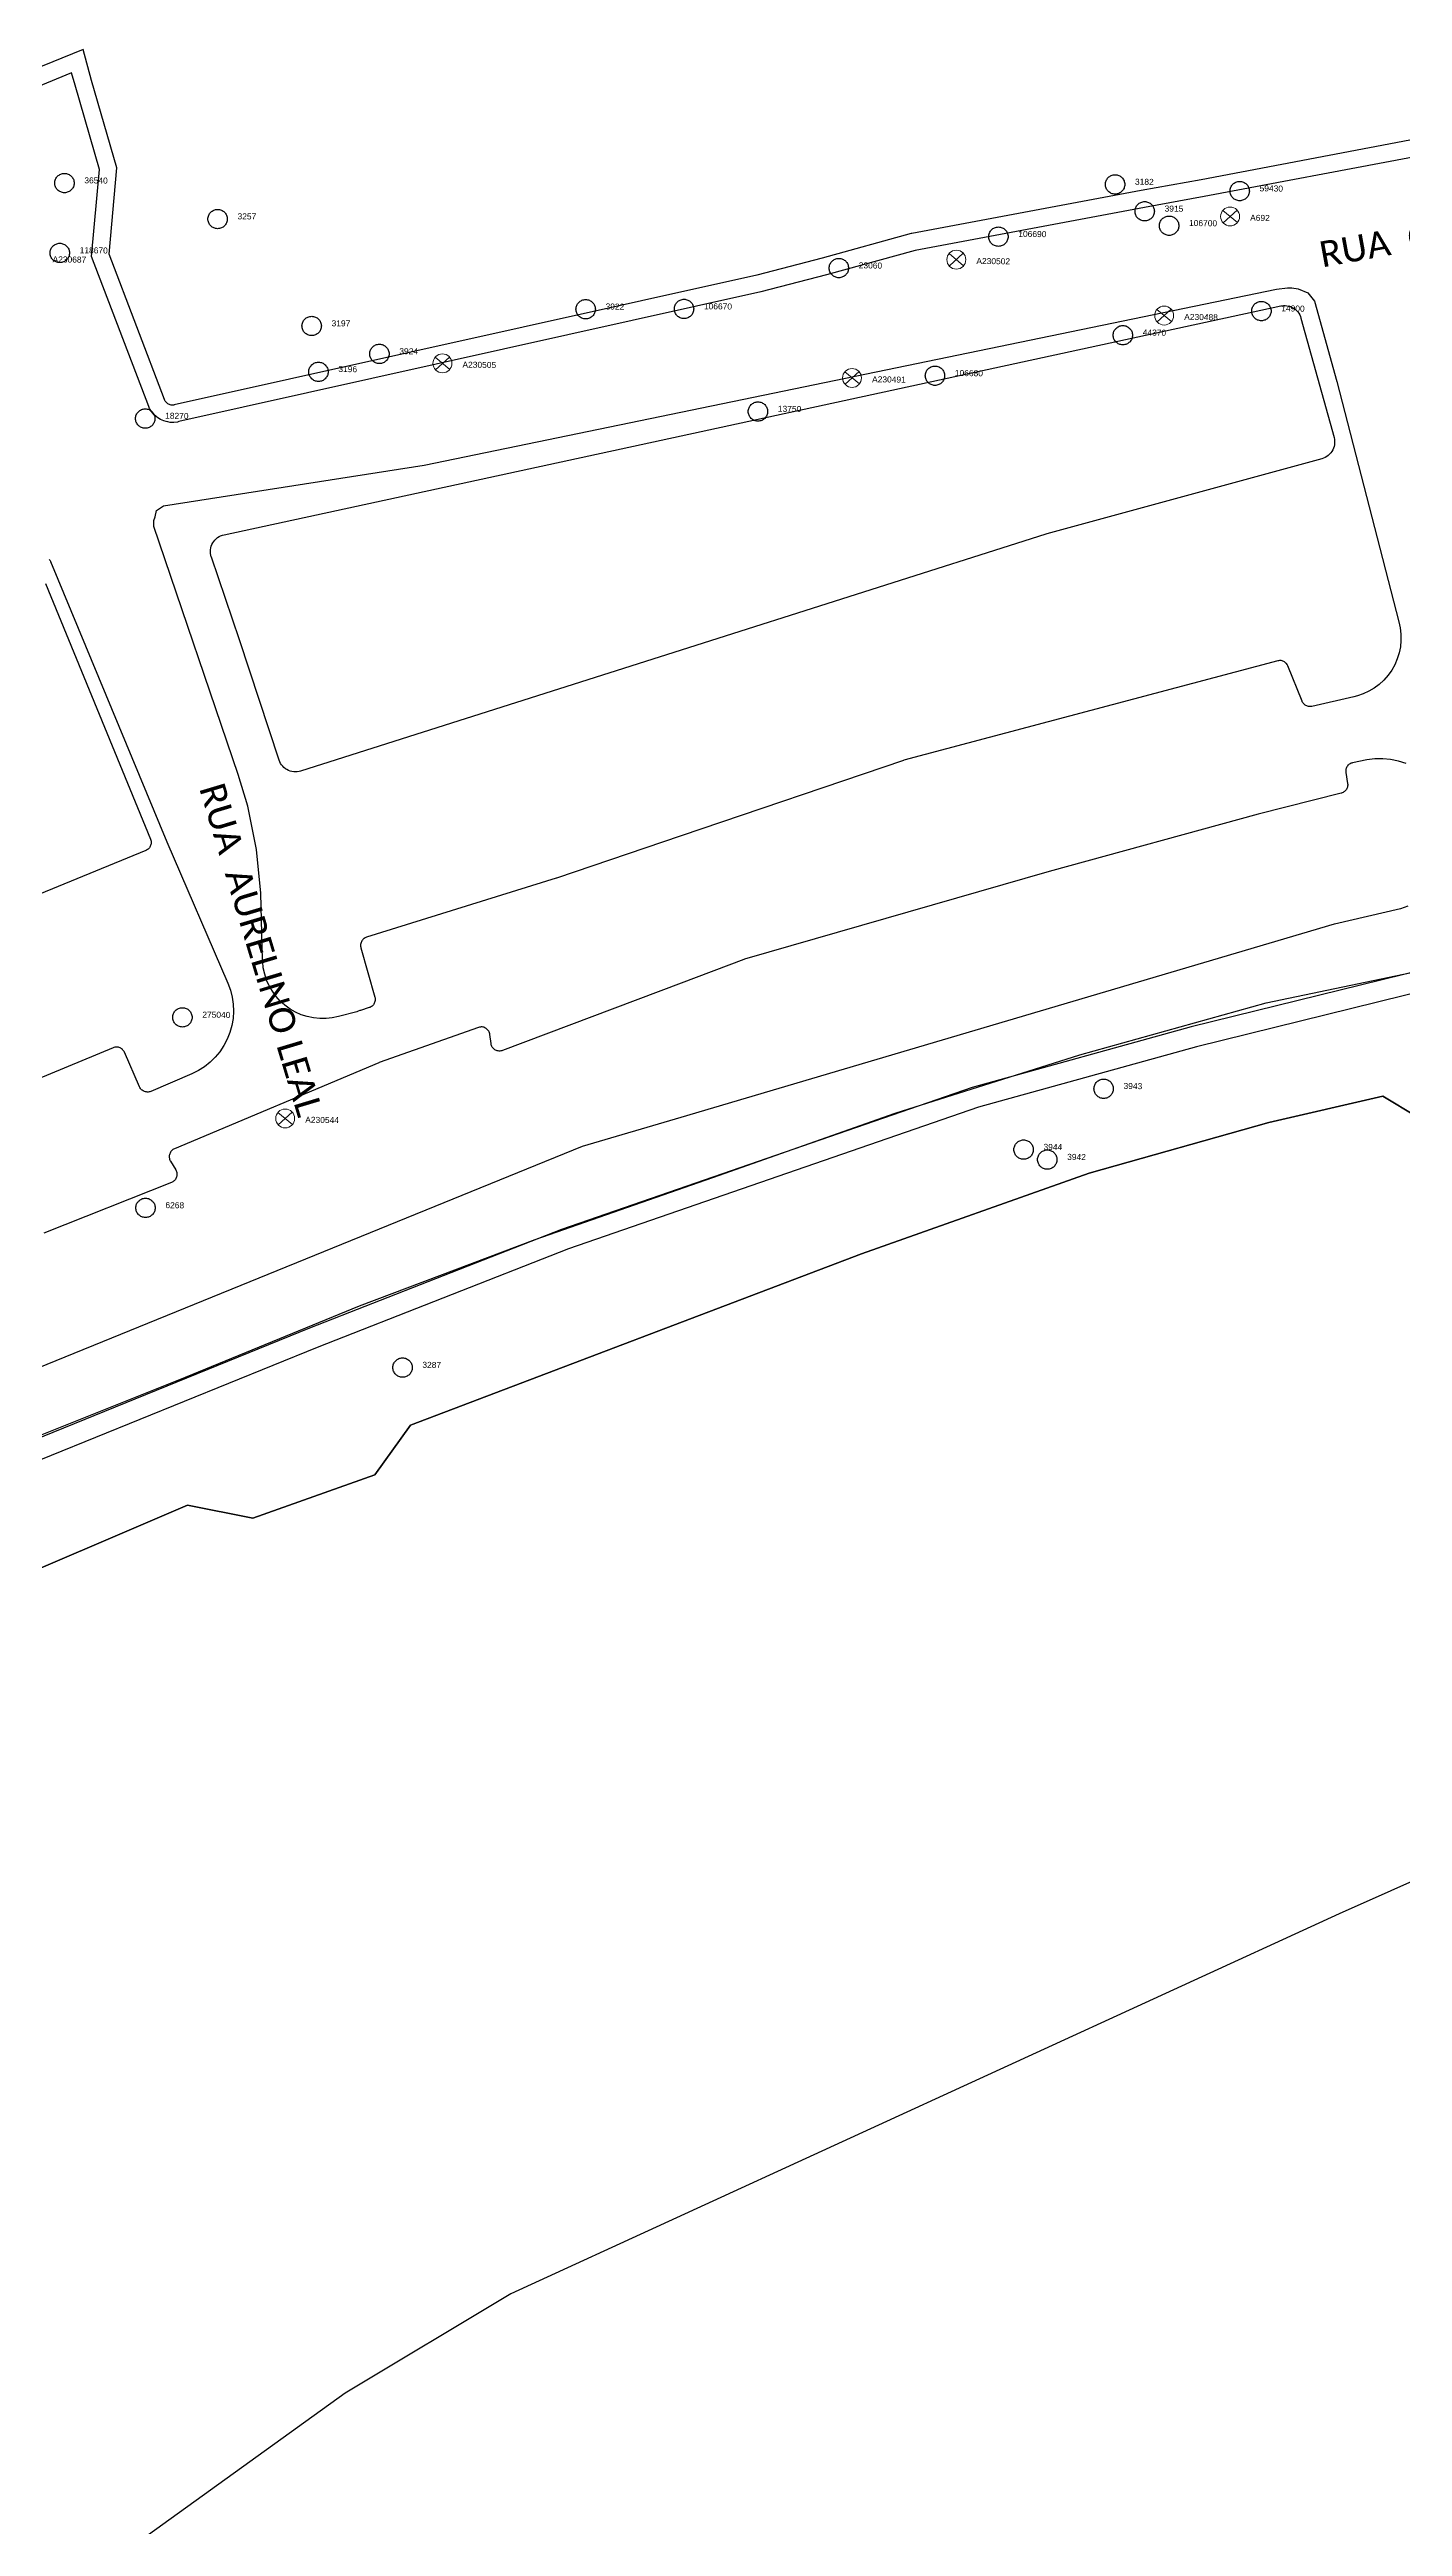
# Model space of a CAD drawing. Header units: millimetres. Extents: x 676447 to 689606, y 7455628 to 7463967.
# Drawn here: x 687825.6 to 687982.9, y 7459303.5 to 7459591.3 of the extents above; entities that cross this region are included whole.
import ezdxf

# ---------------------------------------------------------------- set-up
doc = ezdxf.new("R2010")
doc.units = ezdxf.units.MM
doc.header["$LTSCALE"] = 0.1
doc.header["$MEASUREMENT"] = 0
doc.linetypes.add('PHANTOM2', pattern=[1.25, 0.625, -0.125, 0.125, -0.125, 0.125, -0.125])
doc.layers.add('10.4-Postes', color=1, linetype='Continuous', lineweight=0)
for name, color, linetype in [('Caixas Subterrâneas', 5, 'Continuous'), ('LEGENDAS_INFRAESTRUTURAS', 7, 'Continuous'), ('MUB_AC_GEOGRAFICO', 7, 'Continuous'), ('MUB_MEIOFIO', 7, 'Continuous'), ('MUB_OBRA_ARTE', 7, 'Continuous'), ('MUB_QUADRAS', 7, 'Continuous'), ('MUB_SEGMENTO', 7, 'Continuous'), ('NOS_DE_INFRAESTRUTURA', 7, 'Continuous')]:
    doc.layers.add(name, color=color, linetype=linetype)
doc.styles.add('Legend', font='calibri.ttf')
doc.styles.get("Standard").update_dxf_attribs({"font": 'arial.ttf'})

# ---------------------------------------------------------------- blocks, each defined once
blk = doc.blocks.new('MHMZ')
at = {"linetype": 'PHANTOM2'}
blk.add_circle((0, 0), 0.0000101, dxfattribs=at)
blk = doc.blocks.new('PTPT')
at = {"layer": '10.4-Postes', "color": 1, "linetype": 'PHANTOM2'}
for points in [[(-0.0000079, 0.0000104), (0.0000075, -0.000002)], [(0.000007, 0.0000109), (-0.0000074, -0.0000025)]]:
    blk.add_lwpolyline(points, dxfattribs=at)
at = {"layer": '10.4-Postes', "color": 1}
blk.add_circle((-0.0000002, 0.0000042), 0.00000987, dxfattribs=at)

msp = doc.modelspace()

# ---------------------------------------------------------------- linework, layer by layer
at = {"layer": 'MUB_AC_GEOGRAFICO', "linetype": 'Continuous'}
for points in [[(687567.81, 7459306.44), (687645.89, 7459340.14), (687685.63, 7459357), (687688.7, 7459353.53), (687707.27, 7459360.47), (687709.27, 7459367.41), (687792.15, 7459400.97), (687841.66, 7459422.16), (687849.27, 7459420.63), (687863.43, 7459425.7), (687867.57, 7459431.44), (687919.98, 7459451.38), (687946.43, 7459460.73), (687967.33, 7459466.63), (687980.56, 7459469.7), (687984.57, 7459467.29)], [(688042.95, 7459404.67), (687975.5, 7459374.67), (687879.26, 7459330.51)], [(687879.26, 7459330.51), (687859.98, 7459318.95), (687833.28, 7459299.69), (687804.09, 7459274.64), (687743.84, 7459222.7), (687717.93, 7459201.13), (687633.95, 7459158.77), (687583.64, 7459132.72)]]:
    msp.add_lwpolyline(points, dxfattribs=at)
at = {"layer": 'MUB_MEIOFIO', "linetype": 'Continuous'}
for points in [[(687984.1, 7459578.83), (687959.83, 7459574.23), (687952.87, 7459572.97), (687926.24, 7459567.99), (687915.93, 7459565.15), (687908.3, 7459563.16), (687840.68, 7459548.09), (687840.5, 7459548.03), (687840.08, 7459547.99), (687839.67, 7459547.99), (687839.38, 7459548.05), (687839.19, 7459548.09), (687838.91, 7459548.17), (687838.53, 7459548.32), (687838.22, 7459548.53), (687838.04, 7459548.67), (687837.8, 7459548.87), (687837.6, 7459549.11), (687837.41, 7459549.36), (687837.27, 7459549.61), (687837.16, 7459549.84), (687830.53, 7459567.26), (687831.44, 7459577.37), (687828.6, 7459587.19), (687828.2, 7459588.62), (687824.17, 7459586.97)], [(687975.22, 7459552.74), (687982.43, 7459524.83), (687982.59, 7459524.11), (687982.67, 7459523.39), (687982.68, 7459522.65), (687982.61, 7459521.92), (687982.47, 7459521.21), (687982.25, 7459520.51), (687981.96, 7459519.83), (687981.6, 7459519.19), (687981.18, 7459518.6), (687980.69, 7459518.05), (687980.16, 7459517.55), (687979.57, 7459517.11), (687978.94, 7459516.74), (687978.27, 7459516.43), (687977.64, 7459516.22), (687977.22, 7459516.1), (687972.34, 7459514.98), (687972.24, 7459514.96), (687972.14, 7459514.96), (687972.03, 7459514.96), (687971.93, 7459514.97), (687971.83, 7459515), (687971.73, 7459515.04), (687971.63, 7459515.08), (687971.55, 7459515.14), (687971.46, 7459515.2), (687971.39, 7459515.28), (687971.32, 7459515.36), (687971.26, 7459515.44), (687971.21, 7459515.53), (687971.19, 7459515.58), (687969.55, 7459519.69), (687969.51, 7459519.78), (687969.45, 7459519.87), (687969.39, 7459519.96), (687969.32, 7459520.03), (687969.24, 7459520.1), (687969.15, 7459520.16), (687969.06, 7459520.21), (687968.97, 7459520.25), (687968.87, 7459520.29), (687968.76, 7459520.31), (687968.66, 7459520.32), (687968.55, 7459520.31), (687968.45, 7459520.3), (687968.36, 7459520.28), (687924.92, 7459508.74), (687924.86, 7459508.72), (687899.04, 7459499.94), (687884.55, 7459495.01), (687884.53, 7459495.01), (687862.49, 7459488.17), (687862.39, 7459488.13), (687862.3, 7459488.09), (687862.21, 7459488.03), (687862.13, 7459487.97), (687862.05, 7459487.89), (687861.99, 7459487.81), (687861.93, 7459487.73), (687861.88, 7459487.63), (687861.84, 7459487.54), (687861.81, 7459487.43), (687861.79, 7459487.33), (687861.79, 7459487.23), (687861.79, 7459487.12), (687861.81, 7459487.02), (687861.83, 7459486.94), (687863.45, 7459481.2), (687863.47, 7459481.1), (687863.48, 7459481), (687863.48, 7459480.89), (687863.47, 7459480.79), (687863.45, 7459480.69), (687863.42, 7459480.59), (687863.38, 7459480.49), (687863.33, 7459480.4), (687863.27, 7459480.31), (687863.2, 7459480.24), (687863.12, 7459480.16), (687863.04, 7459480.1), (687862.95, 7459480.05), (687862.85, 7459480), (687862.78, 7459479.98), (687861.77, 7459479.66), (687861.7, 7459479.66), (687861.51, 7459479.57), (687861.42, 7459479.53), (687861.34, 7459479.51), (687859.22, 7459478.93), (687858.5, 7459478.78), (687857.77, 7459478.7), (687857.04, 7459478.7), (687856.31, 7459478.78), (687855.59, 7459478.93), (687854.89, 7459479.16), (687854.23, 7459479.45), (687853.59, 7459479.82), (687853, 7459480.25), (687852.45, 7459480.74), (687851.96, 7459481.28), (687851.53, 7459481.88), (687851.16, 7459482.51), (687850.86, 7459483.18), (687850.64, 7459483.88), (687850.48, 7459484.59), (687850.41, 7459485.32), (687850.4, 7459485.5), (687850.18, 7459493.27), (687849.69, 7459498.36), (687848.68, 7459503.38), (687847.57, 7459507.06), (687837.77, 7459535.91), (687837.76, 7459536.6), (687837.92, 7459537), (687838.08, 7459537.76), (687838.89, 7459538.29), (687869.17, 7459543.03), (687968.2, 7459563.47), (687969.51, 7459563.65), (687970.01, 7459563.65), (687970.75, 7459563.5), (687971.86, 7459563.05), (687972.62, 7459562.08), (687975.22, 7459552.74)], [(687825.59, 7459532.11), (687825.65, 7459532.03), (687825.71, 7459531.94), (687825.75, 7459531.85), (687825.76, 7459531.84), (687839.27, 7459499.26)], [(687983.28, 7459508.36), (687982.39, 7459508.63), (687981.48, 7459508.81), (687980.56, 7459508.89), (687979.63, 7459508.88), (687978.71, 7459508.77), (687977.06, 7459508.44), (687976.96, 7459508.41), (687976.86, 7459508.38), (687976.77, 7459508.33), (687976.68, 7459508.28), (687976.6, 7459508.21), (687976.52, 7459508.14), (687976.45, 7459508.06), (687976.4, 7459507.97), (687976.35, 7459507.88), (687976.31, 7459507.78), (687976.28, 7459507.68), (687976.26, 7459507.58), (687976.26, 7459507.47), (687976.26, 7459507.37), (687976.27, 7459507.29), (687976.48, 7459506.04), (687976.49, 7459505.93), (687976.49, 7459505.83), (687976.48, 7459505.72), (687976.46, 7459505.62), (687976.43, 7459505.52), (687976.39, 7459505.43), (687976.34, 7459505.34), (687976.27, 7459505.25), (687976.21, 7459505.17), (687976.13, 7459505.1), (687976.04, 7459505.04), (687975.95, 7459504.99), (687975.86, 7459504.94), (687975.76, 7459504.91), (687975.74, 7459504.9), (687966.07, 7459502.45), (687941.79, 7459495.79), (687906.41, 7459485.6), (687906.33, 7459485.58), (687899.04, 7459482.83), (687878.28, 7459474.99), (687878.18, 7459474.96), (687878.08, 7459474.94), (687877.98, 7459474.93), (687877.87, 7459474.93), (687877.77, 7459474.94), (687877.67, 7459474.96), (687877.57, 7459474.99), (687877.47, 7459475.04), (687877.38, 7459475.09), (687877.3, 7459475.15), (687877.22, 7459475.22), (687877.15, 7459475.3), (687877.09, 7459475.39), (687877.04, 7459475.48), (687876.99, 7459475.57), (687876.96, 7459475.67), (687876.94, 7459475.77), (687876.94, 7459475.81), (687876.81, 7459476.85), (687876.79, 7459476.95), (687876.76, 7459477.06), (687876.72, 7459477.15), (687876.68, 7459477.25), (687876.62, 7459477.33), (687876.55, 7459477.41), (687876.47, 7459477.49), (687876.39, 7459477.55), (687876.3, 7459477.61), (687876.21, 7459477.65), (687876.11, 7459477.69), (687876.01, 7459477.71), (687875.91, 7459477.73), (687875.8, 7459477.73), (687875.7, 7459477.72), (687875.59, 7459477.71), (687875.49, 7459477.68), (687875.48, 7459477.67), (687863.96, 7459473.6), (687863.9, 7459473.58), (687840.15, 7459463.58), (687840.06, 7459463.53), (687839.97, 7459463.48), (687839.89, 7459463.41), (687839.81, 7459463.34), (687839.74, 7459463.26), (687839.69, 7459463.17), (687839.64, 7459463.08), (687839.6, 7459462.98), (687839.57, 7459462.88), (687839.55, 7459462.78), (687839.54, 7459462.68), (687839.54, 7459462.57), (687839.56, 7459462.47), (687839.58, 7459462.37), (687839.62, 7459462.27), (687839.67, 7459462.17), (687839.68, 7459462.14), (687840.3, 7459461.11), (687840.35, 7459461.02), (687840.39, 7459460.92), (687840.42, 7459460.82), (687840.44, 7459460.72), (687840.45, 7459460.61), (687840.44, 7459460.51), (687840.43, 7459460.4), (687840.4, 7459460.3), (687840.37, 7459460.2), (687840.32, 7459460.11), (687840.27, 7459460.02), (687840.2, 7459459.94), (687840.13, 7459459.86), (687840.05, 7459459.8), (687839.96, 7459459.74), (687839.87, 7459459.69), (687839.81, 7459459.67), (687824.98, 7459453.78)], [(687839.27, 7459499.26), (687846.36, 7459482.81), (687846.65, 7459482.02), (687846.86, 7459481.21), (687846.98, 7459480.38), (687847.02, 7459479.55), (687846.96, 7459478.71), (687846.82, 7459477.89), (687846.6, 7459477.08), (687846.29, 7459476.3), (687845.9, 7459475.56), (687845.43, 7459474.86), (687844.9, 7459474.22), (687844.3, 7459473.63), (687843.64, 7459473.11), (687842.93, 7459472.67), (687842.18, 7459472.29), (687842.16, 7459472.29), (687837.4, 7459470.25), (687837.3, 7459470.21), (687837.2, 7459470.19), (687837.1, 7459470.17), (687837, 7459470.17), (687836.89, 7459470.18), (687836.79, 7459470.19), (687836.69, 7459470.22), (687836.59, 7459470.26), (687836.5, 7459470.31), (687836.41, 7459470.37), (687836.33, 7459470.44), (687836.26, 7459470.51), (687836.19, 7459470.59), (687836.14, 7459470.68), (687836.09, 7459470.77), (687834.34, 7459474.79), (687834.3, 7459474.88), (687834.24, 7459474.97), (687834.17, 7459475.05), (687834.1, 7459475.13), (687834.02, 7459475.19), (687833.93, 7459475.25), (687833.84, 7459475.3), (687833.74, 7459475.34), (687833.64, 7459475.37), (687833.54, 7459475.38), (687833.43, 7459475.39), (687833.33, 7459475.39), (687833.23, 7459475.37), (687833.12, 7459475.34), (687833.04, 7459475.31), (687774.72, 7459451.12)], [(687781.28, 7459420.6), (687887.58, 7459463.87), (687899.04, 7459467.26), (687974.96, 7459489.7), (687982.63, 7459491.5), (687982.65, 7459491.51), (687983.53, 7459491.81)]]:
    msp.add_lwpolyline(points, dxfattribs=at)
at = {"layer": 'MUB_OBRA_ARTE', "linetype": 'Continuous'}
for points in [[(687985.53, 7459484.44), (687958.3, 7459477.74), (687932.85, 7459470.71), (687885.13, 7459454.2), (687855.83, 7459442.72), (687809.41, 7459423.86), (687757.86, 7459402.04), (687703.61, 7459379.7), (687666.15, 7459363.79), (687651.9, 7459357.89), (687613.21, 7459341.89), (687575.91, 7459325.8)], [(687986.08, 7459482.11), (687958.91, 7459475.42), (687933.57, 7459468.42), (687885.96, 7459451.95), (687856.72, 7459440.5), (687810.33, 7459421.64), (687758.78, 7459399.83), (687704.54, 7459377.49), (687667.07, 7459361.58), (687652.82, 7459355.67), (687652.82, 7459355.67), (687614.14, 7459339.68), (687576.85, 7459323.6)]]:
    msp.add_lwpolyline(points, dxfattribs=at)
at = {"layer": 'MUB_QUADRAS', "linetype": 'Continuous'}
for points in [[(687983.72, 7459580.79), (687959.47, 7459576.2), (687952.51, 7459574.94), (687925.83, 7459569.95), (687925.78, 7459569.94), (687915.41, 7459567.08), (687907.83, 7459565.1), (687840.14, 7459550.02), (687840.08, 7459550), (687839.98, 7459549.99), (687839.87, 7459549.99), (687839.77, 7459550.01), (687839.67, 7459550.03), (687839.57, 7459550.06), (687839.47, 7459550.1), (687839.38, 7459550.16), (687839.3, 7459550.22), (687839.22, 7459550.29), (687839.15, 7459550.37), (687839.09, 7459550.45), (687839.04, 7459550.54), (687838.99, 7459550.64), (687832.56, 7459567.54), (687833.46, 7459577.56), (687830.52, 7459587.74), (687829.53, 7459591.33), (687823.56, 7459588.88)], [(687844.45, 7459532.35), (687844.44, 7459532.36), (687844.39, 7459532.57), (687844.36, 7459532.77), (687844.34, 7459532.98), (687844.35, 7459533.19), (687844.39, 7459533.4), (687844.44, 7459533.6), (687844.51, 7459533.8), (687844.61, 7459533.98), (687844.72, 7459534.16), (687844.85, 7459534.32), (687845, 7459534.47), (687845.16, 7459534.6), (687845.34, 7459534.72), (687845.52, 7459534.81), (687845.72, 7459534.89), (687845.92, 7459534.94), (687899.04, 7459546.44), (687968.71, 7459561.53), (687968.81, 7459561.55), (687969.02, 7459561.57), (687969.22, 7459561.57), (687969.43, 7459561.55), (687969.64, 7459561.51), (687969.84, 7459561.45), (687970.03, 7459561.36), (687970.21, 7459561.26), (687970.38, 7459561.14), (687970.54, 7459561), (687970.68, 7459560.85), (687970.8, 7459560.68), (687970.91, 7459560.5), (687971, 7459560.31), (687971.06, 7459560.11), (687974.9, 7459546.23), (687974.94, 7459546.02), (687974.96, 7459545.82), (687974.97, 7459545.61), (687974.94, 7459545.4), (687974.9, 7459545.19), (687974.84, 7459544.99), (687974.75, 7459544.8), (687974.65, 7459544.62), (687974.53, 7459544.45), (687974.39, 7459544.29), (687974.23, 7459544.15), (687974.07, 7459544.03), (687973.88, 7459543.92), (687973.69, 7459543.84), (687973.49, 7459543.77), (687941.51, 7459535.04), (687941.43, 7459535.02), (687899.04, 7459521.54), (687854.82, 7459507.47), (687854.63, 7459507.42), (687854.43, 7459507.39), (687854.22, 7459507.38), (687854.01, 7459507.39), (687853.8, 7459507.42), (687853.6, 7459507.47), (687853.4, 7459507.55), (687853.22, 7459507.64), (687853.04, 7459507.75), (687852.88, 7459507.88), (687852.73, 7459508.03), (687852.6, 7459508.19), (687852.48, 7459508.37), (687852.39, 7459508.56), (687852.31, 7459508.75), (687847.71, 7459522.73), (687844.45, 7459532.35)], [(687825.16, 7459529.29), (687837.37, 7459499.55), (687837.4, 7459499.45), (687837.43, 7459499.34), (687837.44, 7459499.24), (687837.44, 7459499.14), (687837.44, 7459499.03), (687837.42, 7459498.93), (687837.39, 7459498.83), (687837.35, 7459498.73), (687837.3, 7459498.64), (687837.24, 7459498.55), (687837.17, 7459498.47), (687837.09, 7459498.4), (687837.01, 7459498.34), (687836.92, 7459498.28), (687836.82, 7459498.24), (687678.59, 7459433.27)], [(687176.22, 7459143.32), (687289.43, 7459195.55), (687328.16, 7459216.51), (687352.98, 7459227.99), (687426.15, 7459260.48), (687484.05, 7459286.12), (687538.61, 7459309.74), (687595, 7459334.13), (687659.02, 7459360.73), (687723.63, 7459387.99), (687781.3, 7459412.1), (687811.2, 7459424.96), (687841.43, 7459437.02), (687861.64, 7459445.31), (687882.08, 7459453.05), (687902.72, 7459460.22), (687923.91, 7459467.73), (687945.35, 7459474.51), (687967.01, 7459480.54), (688029.2, 7459493.5)], [(687984.57, 7459467.29), (687980.56, 7459469.7), (687967.33, 7459466.63), (687946.43, 7459460.73), (687919.98, 7459451.38), (687867.57, 7459431.44), (687863.43, 7459425.7), (687849.27, 7459420.63), (687841.66, 7459422.16), (687792.15, 7459400.97), (687709.27, 7459367.41), (687707.27, 7459360.47), (687688.7, 7459353.53), (687685.63, 7459357), (687645.89, 7459340.14), (687567.81, 7459306.44)]]:
    msp.add_lwpolyline(points, dxfattribs=at)

# ---------------------------------------------------------------- block references
at = {"layer": 'Caixas Subterrâneas', "color": 40}
for p, xscale, yscale, zscale, rotation in [((687827.37, 7459575.81), 111319.4907932736, 111319.4907932736, 111319.4907932736, 359.28508952942), ((687949.46, 7459575.65), 111319.4907932736, 111319.4907932736, 111319.4907932736, 359.2846250876876), ((687963.94, 7459574.88), 111319.4907932736, 111319.4907932736, 111319.4907932736, 359.2845697792153), ((687845.17, 7459571.63), 111319.4907932736, 111319.4907932736, 111319.4907932736, 359.2850204968975), ((687952.9, 7459572.53), 111319.4907932735, 111319.4907932735, 111319.4907932735, 359.2846110354344), ((687955.74, 7459570.85), 111319.4907932736, 111319.4907932736, 111319.4907932736, 359.2845996697972), ((687826.83, 7459567.69), 111319.4907932736, 111319.4907932736, 111319.4907932736, 359.2850890237397), ((687935.9, 7459569.58), 111319.4907932735, 111319.4907932735, 111319.4907932735, 359.2846747415322), ((687917.36, 7459565.93), 111319.4907932736, 111319.4907932736, 111319.4907932736, 359.2847441346914), ((687856.1, 7459559.2), 111319.4907932736, 111319.4907932736, 111319.4907932736, 359.2849750468197), ((687887.94, 7459561.15), 111319.4907932736, 111319.4907932736, 111319.4907932736, 359.2848545195404), ((687899.37, 7459561.18), 111319.4907932735, 111319.4907932735, 111319.4907932735, 359.2848110635482), ((687966.46, 7459560.93), 111319.4907932736, 111319.4907932736, 111319.4907932736, 359.2845558058132), ((687950.36, 7459558.13), 111319.4907932735, 111319.4907932735, 111319.4907932735, 359.2846161672707), ((687856.89, 7459553.87), 111319.4907932735, 111319.4907932735, 111319.4907932735, 359.2849703747457), ((687863.97, 7459555.96), 111319.4907932736, 111319.4907932736, 111319.4907932736, 359.2849440927943), ((687928.53, 7459553.42), 111319.4907932735, 111319.4907932735, 111319.4907932735, 359.2846977348468), ((687836.76, 7459548.44), 111319.4907932735, 111319.4907932735, 111319.4907932735, 359.2850452066523), ((687907.96, 7459549.26), 111319.4907932736, 111319.4907932736, 111319.4907932736, 359.2847746695752), ((687841.08, 7459478.85), 111319.4907932736, 111319.4907932736, 111319.4907932736, 359.2850069882888), ((687948.13, 7459470.55), 111319.4907932736, 111319.4907932736, 111319.4907932736, 359.2845971810108), ((687938.83, 7459463.48), 111319.4907932736, 111319.4907932736, 111319.4907932736, 359.2846303501316), ((687941.58, 7459462.32), 111319.4907932736, 111319.4907932736, 111319.4907932736, 359.2846195257257), ((687836.79, 7459456.71), 111319.4907932735, 111319.4907932735, 111319.4907932735, 359.2850163449056), ((687866.66, 7459438.15), 111319.4907932735, 111319.4907932735, 111319.4907932735, 359.2848969418783)]:
    msp.add_blockref('MHMZ', p, dxfattribs=dict(at, xscale=xscale, yscale=yscale, zscale=zscale, rotation=rotation))
at = {"layer": 'NOS_DE_INFRAESTRUTURA', "color": 1}
for p, xscale, yscale, zscale, rotation in [((687962.84, 7459571.46), 111319.4907932736, 111319.4907932736, 111319.4907932736, 359.2845728579713), ((687931.03, 7459566.44), 111319.4907932736, 111319.4907932736, 111319.4907932736, 359.2846922782336), ((687955.18, 7459559.94), 111319.4907932735, 111319.4907932735, 111319.4907932735, 359.2845983927431), ((687871.31, 7459554.39), 111319.4907932736, 111319.4907932736, 111319.4907932736, 359.28491565741), ((687918.91, 7459552.69), 111319.4907932736, 111319.4907932736, 111319.4907932736, 359.2847340650773), ((687853.04, 7459466.63), 111319.4907932736, 111319.4907932736, 111319.4907932736, 359.2849576677443)]:
    msp.add_blockref('PTPT', p, dxfattribs=dict(at, xscale=xscale, yscale=yscale, zscale=zscale, rotation=rotation))

# ---------------------------------------------------------------- texts
at = {"layer": 'LEGENDAS_INFRAESTRUTURAS', "color": 5}
for s, rotation, p in [('36540', 359.2851, (687829.68, 7459575.78)), ('3182', 359.2846, (687951.77, 7459575.62)), ('59430', 359.2846, (687966.25, 7459574.85)), ('3257', 359.285, (687847.48, 7459571.6)), ('3915', 359.2846, (687955.21, 7459572.5)), ('106690', 359.2847, (687938.21, 7459569.56)), ('106700', 359.2846, (687958.05, 7459570.82)), ('118670', 359.2851, (687829.14, 7459567.66)), ('23060', 359.2847, (687919.67, 7459565.9)), ('3922', 359.2848, (687890.25, 7459561.12)), ('106670', 359.2848, (687901.68, 7459561.15)), ('14900', 359.2845, (687968.77, 7459560.9)), ('3197', 359.285, (687858.41, 7459559.17)), ('44370', 359.2846, (687952.67, 7459558.1)), ('3196', 359.285, (687859.2, 7459553.85)), ('3924', 359.2849, (687866.28, 7459555.93)), ('106680', 359.2847, (687930.84, 7459553.39)), ('18270', 359.285, (687839.07, 7459548.42)), ('13750', 359.2848, (687910.27, 7459549.23)), ('275040', 359.285, (687843.39, 7459478.82)), ('3943', 359.2846, (687950.44, 7459470.53)), ('3944', 359.2846, (687941.14, 7459463.45)), ('3942', 359.2846, (687943.89, 7459462.29)), ('6268', 359.285, (687839.1, 7459456.68)), ('3287', 359.2849, (687868.96, 7459438.12))]:
    msp.add_text(s, height=0.7, rotation=rotation, dxfattribs=at).set_placement(p)
at = {"layer": 'LEGENDAS_INFRAESTRUTURAS', "color": 1}
for s, rotation, p in [('A692', 359.2846, (687965.15, 7459571.43)), ('A230687', 359.2851, (687825.99, 7459566.6)), ('A230502', 359.2847, (687933.34, 7459566.41)), ('A230488', 359.2846, (687957.49, 7459559.91)), ('A230505', 359.2849, (687873.62, 7459554.36)), ('A230491', 359.2847, (687921.22, 7459552.66)), ('A230544', 359.2849, (687855.35, 7459466.6))]:
    msp.add_text(s, height=0.7, rotation=rotation, dxfattribs=at).set_placement(p)
at = {"layer": 'MUB_SEGMENTO', "color": 253, "style": 'Legend'}
for s, rotation, p in [('RUA  GUSTAVO SAMPAIO', 10.3083, (687973.53, 7459566)), ('RUA  AURELINO LEAL', 286.7162, (687843.01, 7459505.49))]:
    msp.add_text(s, height=3, rotation=rotation, dxfattribs=at).set_placement(p)

doc.saveas('drawing.dxf')
